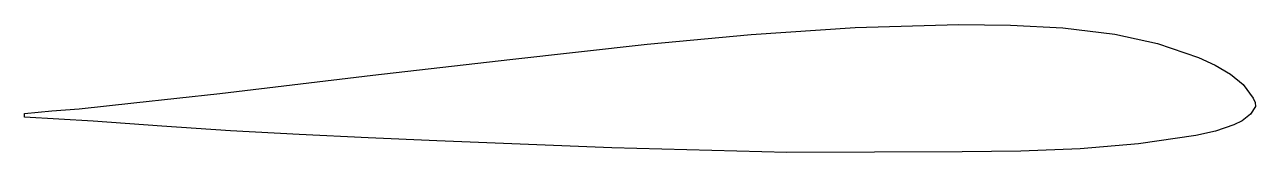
# Model space of a CAD drawing. Extents: x -386.8 to -295.7, y -2.9 to 6.6.
import ezdxf

# ---------------------------------------------------------------- set-up
doc = ezdxf.new("R2010")
doc.units = 0
doc.header["$MEASUREMENT"] = 0
doc.layers.add('VISIBLE', color=7, linetype='CONTINUOUS')

msp = doc.modelspace()

# ---------------------------------------------------------------- linework, layer by layer
at = {"layer": 'VISIBLE'}
msp.add_line((-386.802, -0.264), (-386.802, 0.004), dxfattribs=at)
at = {"layer": 'VISIBLE', "flags": 128}
msp.add_lwpolyline([(-386.802, 0.004), (-384.782, 0.207), (-382.752, 0.359), (-380.729, 0.569), (-378.708, 0.786), (-372.357, 1.483), (-361.022, 2.848), (-350.864, 4.003), (-340.697, 5.135), (-333, 5.856), (-325.316, 6.365), (-317.654, 6.582), (-313.811, 6.552), (-309.932, 6.353), (-306.085, 5.878), (-302.928, 5.186), (-299.882, 4.154), (-298.66, 3.596), (-297.505, 2.908), (-296.584, 2.147), (-295.84, 1.151), (-295.694, 0.82), (-295.671, 0.515), (-296.037, -0.051), (-296.662, -0.522), (-297.259, -0.832), (-298.62, -1.304), (-300.083, -1.624), (-304.32, -2.238), (-308.652, -2.602), (-313.031, -2.774), (-317.388, -2.816), (-330.355, -2.867), (-343.326, -2.524), (-356.286, -2.009), (-361.375, -1.788), (-366.464, -1.556), (-371.556, -1.265), (-376.642, -0.932), (-381.716, -0.561), (-386.802, -0.264)], dxfattribs=at)

doc.saveas('drawing.dxf')
